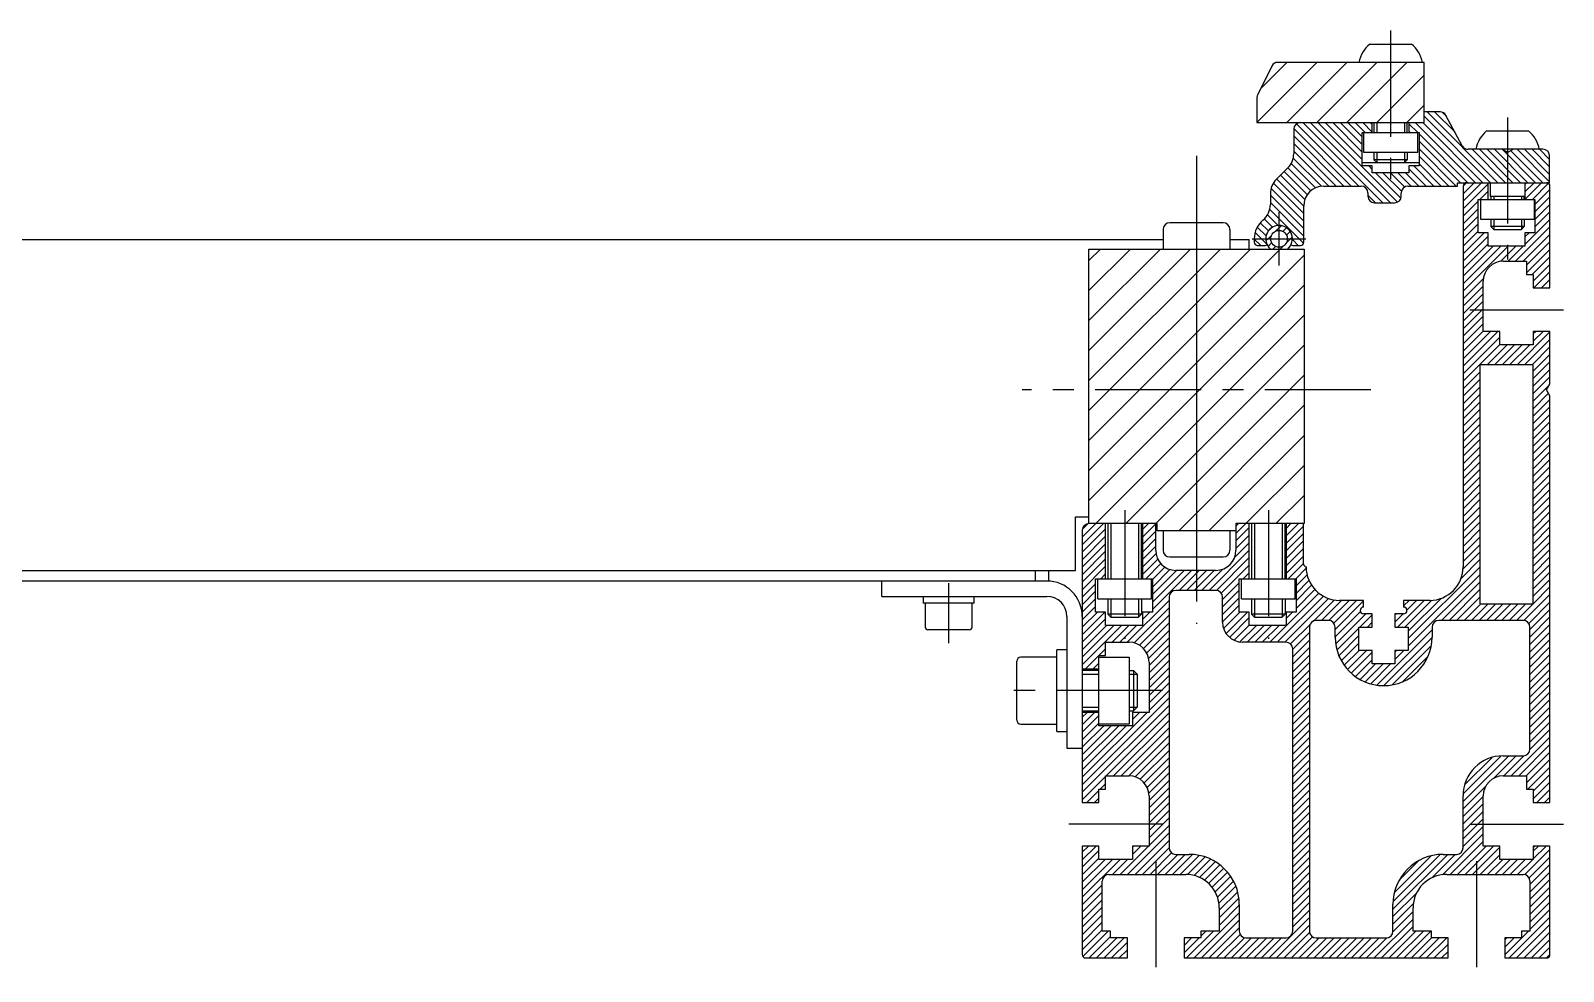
# Model space of a CAD drawing. Extents: x -10 to 4608, y -8 to 1001.
# Drawn here: x 4378.5 to 4607.8, y 66 to 206.8 of the extents above; entities that cross this region are included whole.
import ezdxf

# ---------------------------------------------------------------- set-up
doc = ezdxf.new("R2010")
doc.units = 0
doc.header["$LTSCALE"] = 0.5
doc.linetypes.add('CENTER', pattern=[50.8, 31.75, -6.35, 6.35, -6.35])
for name, color, linetype in [('MSM_CENTER', 1, 'CENTER'), ('MSM_CONTINUOUS', 7, 'CONTINUOUS'), ('MSM_NARROW', 5, 'CONTINUOUS')]:
    doc.layers.add(name, color=color, linetype=linetype)

msp = doc.modelspace()

# ---------------------------------------------------------------- linework, layer by layer
at = {"layer": 'MSM_CENTER'}
for p, q in [((4582, 206.75), (4582, 183.5)), ((4599.5, 193.75), (4599.5, 172.5)), ((4552.95, 188), (4552.95, 118)), ((4565.3, 171.6), (4565.3, 179.6)), ((4561.3, 175.6), (4569.3, 175.6)), ((4593.85, 165), (4607.85, 165)), ((4579.05, 153), (4526.85, 153)), ((4542.2, 135), (4542.2, 115.75)), ((4563.7, 135), (4563.7, 115.75)), ((4515.85, 124.1), (4515.85, 115.1)), ((4547.85, 108), (4524.05, 108)), ((4547.85, 88), (4533.85, 88)), ((4593.85, 88), (4607.85, 88)), ((4546.85, 82.5), (4546.85, 66)), ((4594.85, 82.5), (4594.85, 66))]:
    msp.add_line(p, q, dxfattribs=at)
at = {"layer": 'MSM_CONTINUOUS'}
for p, q in [((4578.87, 204.75), (4585.12, 204.75)), ((4587, 202), (4565.12, 202)), ((4587, 193), (4587, 202)), ((4564.22, 201.45), (4562.11, 197.21)), ((4562, 196.76), (4562, 193)), ((4562, 193), (4587, 193)), ((4579.25, 191.5), (4579.25, 193)), ((4579.5, 193), (4579.5, 191.5)), ((4584.5, 191.5), (4584.5, 193)), ((4584.75, 193), (4584.75, 191.5)), ((4589.4, 194.6), (4587, 194.6)), ((4592.72, 189.53), (4590.28, 194.07)), ((4567.5, 192), (4567.5, 188.34)), ((4577.75, 191.5), (4586.25, 191.5)), ((4577.75, 186.5), (4577.75, 191.5)), ((4578, 188.5), (4578, 191.5)), ((4586, 191.5), (4586, 188.5)), ((4586.25, 191.5), (4586.25, 186.5)), ((4596.37, 191.75), (4602.62, 191.75)), ((4586, 188.5), (4578, 188.5)), ((4579.5, 188.5), (4579.5, 187.43)), ((4584.5, 188.5), (4584.5, 187.43)), ((4604.8, 189), (4593.6, 189)), ((4599.5, 188.5), (4598.63, 189)), ((4600.37, 189), (4599.5, 188.5)), ((4566.62, 186.22), (4564.88, 184.48)), ((4577.75, 187), (4586.25, 187)), ((4579.25, 186.5), (4577.75, 186.5)), ((4579.25, 185.5), (4579.25, 186.5)), ((4584.5, 187.43), (4579.5, 187.43)), ((4579.5, 187.43), (4579.93, 187)), ((4584.07, 187), (4584.5, 187.43)), ((4584.75, 186.5), (4584.75, 185.5)), ((4586.25, 186.5), (4584.75, 186.5)), ((4605.8, 184), (4605.8, 188)), ((4584.75, 185.5), (4579.25, 185.5)), ((4592, 184), (4605.8, 184)), ((4592, 183.5), (4592, 184)), ((4596.6, 181.5), (4596.6, 184)), ((4596.9, 184), (4596.9, 182)), ((4602.1, 184), (4602.1, 181.5)), ((4564, 182.36), (4564, 180.74)), ((4572, 183.5), (4577.6, 183.5)), ((4578.6, 182.5), (4578.6, 182)), ((4583.6, 182), (4583.6, 182.5)), ((4584.6, 183.5), (4592, 183.5)), ((4592.85, 183.5), (4592.85, 126.51)), ((4595.1, 181.5), (4603.6, 181.5)), ((4595.1, 176.5), (4595.1, 181.5)), ((4595.5, 178.5), (4595.5, 181.5)), ((4596.9, 182), (4602.1, 182)), ((4597, 182), (4597, 181.5)), ((4602, 181.5), (4602, 182)), ((4603.5, 181.5), (4603.5, 178.5)), ((4603.6, 181.5), (4603.6, 176.5)), ((4605.85, 168.25), (4605.85, 183.5)), ((4569, 175.1), (4569, 180.5)), ((4579.6, 181), (4582.6, 181)), ((4547.95, 177), (4547.95, 174.08)), ((4556.95, 178), (4548.95, 178)), ((4557.95, 177), (4557.95, 174.08)), ((4603.5, 178.5), (4595.5, 178.5)), ((4597, 178.5), (4597, 177.43)), ((4602, 177.43), (4597, 177.43)), ((4597, 177.43), (4597.43, 177)), ((4597.43, 177), (4601.57, 177)), ((4601.57, 177), (4602, 177.43)), ((4602, 178.5), (4602, 177.43)), ((4173.75, 175.5), (4547.95, 175.5)), ((4557.95, 175.5), (4560.85, 175.5)), ((4560.85, 174.08), (4560.85, 175.5)), ((4561.6, 175.6), (4561.6, 175.1)), ((4562.1, 174.6), (4563.21, 174.6)), ((4567.39, 174.6), (4568.5, 174.6)), ((4596.6, 176.5), (4595.1, 176.5)), ((4596.6, 174.5), (4596.6, 176.5)), ((4602.1, 174.5), (4596.6, 174.5)), ((4602.1, 176.5), (4602.1, 174.5)), ((4603.6, 176.5), (4602.1, 176.5)), ((4536.85, 174.08), (4569.05, 174.08)), ((4536.85, 133), (4536.85, 174.08)), ((4552.95, 174.08), (4552.95, 131.92)), ((4569.05, 174.08), (4569.05, 133)), ((4598.85, 172.25), (4602.35, 172.25)), ((4602.35, 172.25), (4602.35, 170.25)), ((4602.35, 170.25), (4603.35, 170.25)), ((4603.35, 170.25), (4603.35, 168.25)), ((4595.85, 161.75), (4595.85, 169.25)), ((4603.35, 168.25), (4605.85, 168.25)), ((4598.35, 161.75), (4595.85, 161.75)), ((4598.35, 159.75), (4598.35, 161.75)), ((4605.85, 161.75), (4603.35, 161.75)), ((4603.35, 161.75), (4603.35, 159.75)), ((4605.85, 153.87), (4605.85, 161.75)), ((4603.35, 159.75), (4598.35, 159.75)), ((4603.35, 156.75), (4595.35, 156.75)), ((4595.35, 156.75), (4595.35, 121)), ((4603.35, 121), (4603.35, 156.75)), ((4605.35, 153), (4605.85, 153.87)), ((4605.85, 152.13), (4605.35, 153)), ((4605.85, 91.25), (4605.85, 152.13)), ((4534.85, 126), (4534.85, 134)), ((4534.85, 134), (4536.85, 134)), ((4535.85, 132), (4535.85, 91.25)), ((4547.05, 133), (4536.85, 133)), ((4539.35, 124.75), (4539.35, 133)), ((4539.7, 133), (4539.7, 124.75)), ((4544.7, 124.75), (4544.7, 133)), ((4544.85, 133), (4544.85, 124.75)), ((4546.85, 129), (4546.85, 133)), ((4547.05, 131.92), (4547.05, 133)), ((4558.85, 131.92), (4547.05, 131.92)), ((4547.95, 131.92), (4547.95, 129)), ((4557.95, 131.92), (4557.95, 129)), ((4558.85, 133), (4558.85, 129)), ((4569.05, 133), (4558.85, 133)), ((4560.85, 124.75), (4560.85, 133)), ((4561.2, 133), (4561.2, 124.75)), ((4566.2, 124.75), (4566.2, 133)), ((4566.35, 133), (4566.35, 124.75)), ((4568.95, 126.91), (4568.95, 133)), ((4548.95, 128), (4556.95, 128)), ((4186.85, 126), (4534.85, 126)), ((4530.85, 124.4), (4190.85, 124.4)), ((4505.85, 122.1), (4505.85, 124.4)), ((4528.85, 124.4), (4528.85, 126)), ((4530.85, 124.4), (4530.85, 126)), ((4537.85, 124.75), (4546.35, 124.75)), ((4537.85, 119.75), (4537.85, 124.75)), ((4538.2, 121.75), (4538.2, 124.75)), ((4546.2, 121.75), (4546.2, 124.75)), ((4546.35, 124.75), (4546.35, 119.75)), ((4555.85, 126), (4549.85, 126)), ((4559.35, 124.75), (4567.85, 124.75)), ((4559.35, 119.75), (4559.35, 124.75)), ((4559.7, 121.75), (4559.7, 124.75)), ((4567.7, 121.75), (4567.7, 124.75)), ((4567.85, 124.75), (4567.85, 119.75)), ((4505.85, 122.1), (4530.55, 122.1)), ((4512.05, 122.1), (4512.05, 121.1)), ((4519.65, 121.1), (4519.65, 122.1)), ((4538.2, 121.75), (4546.2, 121.75)), ((4539.7, 121.75), (4539.7, 119.43)), ((4544.7, 121.75), (4544.7, 119.43)), ((4548.85, 122), (4548.85, 84.5)), ((4555.85, 123), (4549.85, 123)), ((4556.85, 118.25), (4556.85, 122)), ((4559.7, 121.75), (4567.7, 121.75)), ((4561.2, 121.75), (4561.2, 119.43)), ((4566.2, 121.75), (4566.2, 119.43)), ((4519.65, 121.1), (4512.05, 121.1)), ((4512.35, 121.1), (4512.35, 117.5)), ((4519.35, 117.5), (4519.35, 121.1)), ((4539.35, 119.75), (4537.85, 119.75)), ((4539.35, 117.75), (4539.35, 119.75)), ((4544.7, 119.43), (4539.7, 119.43)), ((4539.7, 119.43), (4540.13, 119)), ((4544.27, 119), (4544.7, 119.43)), ((4544.85, 119.75), (4544.85, 117.75)), ((4546.35, 119.75), (4544.85, 119.75)), ((4560.85, 119.75), (4559.35, 119.75)), ((4560.85, 117.75), (4560.85, 119.75)), ((4566.2, 119.43), (4561.2, 119.43)), ((4561.2, 119.43), (4561.63, 119)), ((4565.77, 119), (4566.2, 119.43)), ((4566.35, 119.75), (4566.35, 117.75)), ((4567.85, 119.75), (4566.35, 119.75)), ((4577.95, 121.51), (4574.35, 121.51)), ((4577.95, 120.51), (4577.95, 121.51)), ((4579.25, 119.51), (4577.95, 119.51)), ((4579.25, 117.51), (4579.25, 119.51)), ((4582.65, 119.51), (4582.65, 117.51)), ((4583.95, 119.51), (4582.65, 119.51)), ((4583.95, 121.51), (4583.95, 120.51)), ((4587.85, 121.51), (4583.95, 121.51)), ((4595.35, 121), (4603.35, 121)), ((4518.95, 117.1), (4512.75, 117.1)), ((4533.55, 119.1), (4533.55, 99.4)), ((4544.85, 117.75), (4539.35, 117.75)), ((4540.13, 119), (4544.27, 119)), ((4566.35, 117.75), (4560.85, 117.75)), ((4561.63, 119), (4565.77, 119)), ((4569.85, 117.5), (4569.85, 72)), ((4572.7, 118.5), (4570.85, 118.5)), ((4573.7, 116), (4573.7, 117.5)), ((4577.25, 117.51), (4579.25, 117.51)), ((4577.25, 114.01), (4577.25, 117.51)), ((4582.65, 117.51), (4584.65, 117.51)), ((4584.65, 117.51), (4584.65, 114.01)), ((4588.2, 117.5), (4588.2, 116)), ((4601.85, 118.5), (4589.2, 118.5)), ((4602.85, 99.25), (4602.85, 117.5)), ((4539.35, 115.25), (4542.85, 115.25)), ((4539.35, 113.25), (4539.35, 115.25)), ((4566.35, 115.25), (4559.85, 115.25)), ((4526.05, 103.6), (4526.05, 112.4)), ((4532.05, 113), (4526.65, 113)), ((4532.05, 101.9), (4532.05, 114.1)), ((4533.55, 114.1), (4532.05, 114.1)), ((4538.35, 102.75), (4538.35, 113.25)), ((4538.35, 113.25), (4539.35, 113.25)), ((4538.35, 113), (4542.85, 113)), ((4542.85, 113), (4542.85, 103)), ((4567.35, 72), (4567.35, 114.25)), ((4579.25, 114.01), (4577.25, 114.01)), ((4579.25, 112.01), (4579.25, 114.01)), ((4582.65, 114.01), (4582.65, 112.01)), ((4584.65, 114.01), (4582.65, 114.01)), ((4535.85, 111.25), (4538.35, 111.25)), ((4538.35, 111), (4535.85, 111)), ((4542.85, 111), (4543.51, 111)), ((4544.05, 110.46), (4543.51, 111)), ((4543.51, 111), (4543.51, 105)), ((4544.05, 110.46), (4544.05, 105.54)), ((4545.85, 112.25), (4545.85, 104.75)), ((4582.65, 112.01), (4579.25, 112.01)), ((4543.51, 105), (4544.05, 105.54)), ((4535.85, 105), (4538.35, 105)), ((4538.35, 104.75), (4535.85, 104.75)), ((4542.85, 105), (4543.51, 105)), ((4543.35, 104.75), (4543.35, 102.75)), ((4545.85, 104.75), (4543.35, 104.75)), ((4526.65, 103), (4532.05, 103)), ((4532.05, 101.9), (4533.55, 101.9)), ((4542.85, 103), (4538.35, 103)), ((4543.35, 102.75), (4538.35, 102.75)), ((4533.55, 99.4), (4535.85, 99.4)), ((4598.85, 98.25), (4601.85, 98.25)), ((4539.35, 95.25), (4542.85, 95.25)), ((4539.35, 93.25), (4539.35, 95.25)), ((4598.85, 95.25), (4602.35, 95.25)), ((4602.35, 95.25), (4602.35, 93.25)), ((4538.35, 91.25), (4538.35, 93.25)), ((4538.35, 93.25), (4539.35, 93.25)), ((4545.85, 92.25), (4545.85, 84.75)), ((4592.85, 84.5), (4592.85, 92.25)), ((4595.85, 84.75), (4595.85, 92.25)), ((4602.35, 93.25), (4603.35, 93.25)), ((4603.35, 93.25), (4603.35, 91.25)), ((4535.85, 91.25), (4538.35, 91.25)), ((4603.35, 91.25), (4605.85, 91.25)), ((4535.85, 84.75), (4535.85, 68.5)), ((4538.35, 84.75), (4535.85, 84.75)), ((4538.35, 82.75), (4538.35, 84.75)), ((4543.35, 82.75), (4538.35, 82.75)), ((4543.35, 84.75), (4543.35, 82.75)), ((4545.85, 84.75), (4543.35, 84.75)), ((4549.85, 83.5), (4551.85, 83.5)), ((4589.85, 83.5), (4591.85, 83.5)), ((4598.35, 84.75), (4595.85, 84.75)), ((4598.35, 82.75), (4598.35, 84.75)), ((4603.35, 82.75), (4598.35, 82.75)), ((4603.35, 84.75), (4603.35, 82.75)), ((4605.85, 84.75), (4603.35, 84.75)), ((4605.85, 68.5), (4605.85, 84.75)), ((4539.85, 80.5), (4551.35, 80.5)), ((4590.35, 80.5), (4601.85, 80.5)), ((4538.85, 72), (4538.85, 79.5)), ((4602.85, 79.5), (4602.85, 72)), ((4559.35, 76), (4559.35, 72)), ((4582.35, 72), (4582.35, 76)), ((4556.35, 75.5), (4556.35, 72)), ((4585.35, 72), (4585.35, 75.5)), ((4540.1, 72), (4538.85, 72)), ((4540.1, 71), (4540.1, 72)), ((4553.6, 72), (4553.6, 71)), ((4556.35, 72), (4553.6, 72)), ((4588.1, 72), (4585.35, 72)), ((4588.1, 71), (4588.1, 72)), ((4601.6, 72), (4601.6, 71)), ((4602.85, 72), (4601.6, 72)), ((4542.6, 71), (4540.1, 71)), ((4542.6, 68), (4542.6, 71)), ((4551.1, 71), (4551.1, 68)), ((4553.6, 71), (4551.1, 71)), ((4560.35, 71), (4566.35, 71)), ((4570.85, 71), (4581.35, 71)), ((4590.6, 71), (4588.1, 71)), ((4590.6, 68), (4590.6, 71)), ((4599.1, 71), (4599.1, 68)), ((4601.6, 71), (4599.1, 71)), ((4536.35, 68), (4542.6, 68)), ((4551.1, 68), (4590.6, 68)), ((4599.1, 68), (4605.35, 68))]:
    msp.add_line(p, q, dxfattribs=at)
msp.add_circle((4565.3, 175.6), 1.25, dxfattribs=at)
for centre, radius, start, end in [((4581.91, 201.1), 4.75, 129.7731, 169.0684), ((4582.09, 201.1), 4.75, 10.9316, 50.2269), ((4565.12, 201), 1, 90, 153.4349), ((4563, 196.76), 1, 153.4349, 180), ((4568.5, 192), 1, 90, 180), ((4589.4, 193.6), 1, 28.1786, 90), ((4599.41, 188.1), 4.75, 129.7731, 169.0684), ((4599.59, 188.1), 4.75, 10.9316, 50.2269), ((4564.5, 188.34), 3, 315, 0), ((4593.6, 190), 1, 208.1786, 270), ((4604.8, 188), 1, 360, 90), ((4567, 182.36), 3, 135, 180), ((4593.35, 183.5), 0.5, 90, 180), ((4605.35, 183.5), 0.5, 360, 90), ((4572, 180.5), 3, 90, 180), ((4577.6, 182.5), 1, 360, 90), ((4579.6, 182), 1, 180, 270), ((4582.6, 182), 1, 270, 0), ((4584.6, 182.5), 1, 90, 180), ((4561, 180.74), 3, 309.9255, 360), ((4548.95, 177), 1, 90, 180), ((4556.95, 177), 1, 0, 90), ((4565.3, 175.6), 3.7, 129.9255, 180), ((4565.3, 175.6), 2, 310.5358, 229.4642), ((4562.1, 175.1), 0.5, 180, 270), ((4563.21, 174.9), 0.3, 270, 333.3458), ((4567.39, 174.9), 0.3, 206.6542, 270), ((4568.5, 175.1), 0.5, 270, 360), ((4598.85, 169.25), 3, 90, 180), ((4536.85, 132), 1, 90, 180), ((4549.85, 129), 3, 180, 270), ((4548.95, 129), 1, 180, 270), ((4555.85, 129), 3, 270, 0), ((4556.95, 129), 1, 270, 360), ((4569.83, 127.38), 1, 208.5701, 241.4299), ((4574.35, 126.51), 5, 180, 270), ((4587.85, 126.51), 5, 270, 360), ((4530.55, 119.1), 5.3, 0, 90), ((4530.55, 119.1), 3, 360, 90), ((4549.85, 122), 1, 90, 180), ((4555.85, 122), 1, 360, 90), ((4577.95, 120.01), 0.5, 90, 270), ((4583.95, 120.01), 0.5, 270, 90), ((4512.75, 117.5), 0.4, 180, 270), ((4518.95, 117.5), 0.4, 270, 0), ((4559.85, 118.25), 3, 180, 270), ((4570.85, 117.5), 1, 90, 180), ((4572.7, 117.5), 1, 360, 90), ((4589.2, 117.5), 1, 90, 180), ((4601.85, 117.5), 1, 360, 90), ((4542.85, 112.25), 3, 360, 90), ((4566.35, 114.25), 1, 360, 90), ((4580.95, 116), 7.25, 180, 0), ((4526.65, 112.4), 0.6, 90, 180), ((4526.65, 103.6), 0.6, 180, 270), ((4601.85, 99.25), 1, 270, 0), ((4598.85, 92.25), 6, 90, 180), ((4542.85, 92.25), 3, 360, 90), ((4598.85, 92.25), 3, 90, 180), ((4549.85, 84.5), 1, 180, 270), ((4551.85, 76), 7.5, 0, 90), ((4589.85, 76), 7.5, 90, 180), ((4591.85, 84.5), 1, 270, 0), ((4539.85, 79.5), 1, 90, 180), ((4551.35, 75.5), 5, 0, 90), ((4590.35, 75.5), 5, 90, 180), ((4601.85, 79.5), 1, 360, 90), ((4560.35, 72), 1, 180, 270), ((4566.35, 72), 1, 270, 0), ((4570.85, 72), 1, 180, 270), ((4581.35, 72), 1, 270, 0), ((4536.35, 68.5), 0.5, 180, 270), ((4605.35, 68.5), 0.5, 270, 0)]:
    msp.add_arc(centre, radius, start, end, dxfattribs=at)
at = {"layer": 'MSM_NARROW'}
for p, q in [((4562, 193.03), (4570.97, 202)), ((4562.52, 198.04), (4566.48, 202)), ((4566.46, 193), (4575.46, 202)), ((4570.95, 193), (4579.95, 202)), ((4575.44, 193), (4584.44, 202)), ((4579.93, 193), (4587, 200.07)), ((4584.42, 193), (4587, 195.58)), ((4577.23, 183.5), (4567.92, 192.81)), ((4580.85, 181), (4568.85, 193)), ((4581.98, 181), (4569.98, 193)), ((4583.01, 181.09), (4571.1, 193)), ((4577.75, 187.47), (4572.22, 193)), ((4577.75, 188.59), (4573.34, 193)), ((4577.75, 189.72), (4574.47, 193)), ((4577.75, 190.84), (4575.59, 193)), ((4578.21, 191.5), (4576.71, 193)), ((4579.25, 191.58), (4577.83, 193)), ((4579.25, 192.71), (4578.96, 193)), ((4579.93, 193), (4579.93, 191.5)), ((4584.07, 193), (4584.07, 191.5)), ((4586.07, 191.5), (4584.75, 192.82)), ((4594.69, 184), (4585.69, 193)), ((4595.81, 184), (4586.81, 193)), ((4596.94, 184), (4587, 193.94)), ((4598.06, 184), (4587.46, 194.6)), ((4591.64, 191.55), (4588.58, 194.6)), ((4590.34, 193.96), (4589.78, 194.52)), ((4574.99, 183.5), (4567.5, 190.99)), ((4576.11, 183.5), (4567.51, 192.1)), ((4584.95, 191.5), (4584.75, 191.7)), ((4593.57, 184), (4586.25, 191.32)), ((4573.86, 183.5), (4567.5, 189.86)), ((4572.74, 183.5), (4567.5, 188.74)), ((4579.93, 188.5), (4579.93, 187)), ((4584.07, 188.5), (4584.07, 187)), ((4592.45, 184), (4586.25, 190.2)), ((4591.82, 183.5), (4586.25, 189.07)), ((4599.18, 184), (4594.18, 189)), ((4600.3, 184), (4595.3, 189)), ((4601.43, 184), (4596.43, 189)), ((4602.55, 184), (4597.55, 189)), ((4603.67, 184), (4598.72, 188.95)), ((4604.79, 184), (4600, 188.79)), ((4605.8, 184.12), (4600.92, 189)), ((4605.8, 185.24), (4602.04, 189)), ((4605.8, 186.36), (4603.16, 189)), ((4605.8, 187.49), (4604.29, 189)), ((4570.07, 182.8), (4566.64, 186.24)), ((4570.76, 183.23), (4567.12, 186.88)), ((4571.64, 183.48), (4567.43, 187.69)), ((4579.25, 185.97), (4578.72, 186.5)), ((4587.33, 183.5), (4584.75, 186.08)), ((4588.46, 183.5), (4585.46, 186.5)), ((4590.7, 183.5), (4586.25, 187.95)), ((4589.58, 183.5), (4586.25, 186.83)), ((4569, 179.38), (4564.45, 183.93)), ((4569, 180.51), (4564.95, 184.55)), ((4569.16, 181.47), (4565.51, 185.11)), ((4569.54, 182.21), (4566.08, 185.68)), ((4583.54, 181.68), (4579.72, 185.5)), ((4583.63, 182.72), (4580.84, 185.5)), ((4584.1, 183.37), (4581.97, 185.5)), ((4585.09, 183.5), (4583.09, 185.5)), ((4586.21, 183.5), (4584.21, 185.5)), ((4591.95, 183.5), (4592, 183.55)), ((4592.85, 183.47), (4593.38, 184)), ((4592.85, 182.35), (4594.5, 184)), ((4592.85, 181.23), (4595.62, 184)), ((4592.85, 180.1), (4596.6, 183.85)), ((4602.1, 181.5), (4604.6, 184)), ((4602.1, 182.62), (4603.48, 184)), ((4602.1, 183.74), (4602.36, 184)), ((4603.23, 181.5), (4605.64, 183.91)), ((4569, 177.14), (4564, 182.14)), ((4569, 178.26), (4564.11, 183.15)), ((4579.73, 181), (4578.6, 182.13)), ((4592.85, 178.98), (4595.1, 181.23)), ((4595.37, 181.5), (4596.6, 182.73)), ((4596.49, 181.5), (4596.6, 181.61)), ((4597.43, 182), (4597.43, 181.5)), ((4601.57, 182), (4601.57, 181.5)), ((4603.6, 180.75), (4605.85, 183)), ((4603.6, 179.63), (4605.85, 181.88)), ((4565.18, 177.59), (4563.57, 179.2)), ((4568.97, 174.93), (4563.9, 179.99)), ((4569, 176.02), (4564, 181.02)), ((4592.85, 177.86), (4595.1, 180.11)), ((4592.85, 176.74), (4595.1, 178.99)), ((4603.6, 178.51), (4605.85, 180.76)), ((4603.6, 177.38), (4605.85, 179.63)), ((4563.35, 176.05), (4562.05, 177.36)), ((4563.71, 176.81), (4562.5, 178.02)), ((4564.31, 177.34), (4563.08, 178.57)), ((4563.63, 176.7), (4564.19, 177.27)), ((4564.79, 176.74), (4565.62, 177.57)), ((4565.88, 176.71), (4566.43, 177.25)), ((4566.43, 176.13), (4566.98, 176.68)), ((4592.85, 175.61), (4595.1, 177.86)), ((4592.85, 174.49), (4595.1, 176.74)), ((4597.43, 178.5), (4597.43, 177)), ((4600.71, 172.25), (4605.85, 177.39)), ((4601.57, 178.5), (4601.57, 177)), ((4602.1, 174.76), (4605.85, 178.51)), ((4536.85, 145.43), (4565.95, 174.54)), ((4562.56, 174.6), (4561.6, 175.56)), ((4563.46, 174.82), (4561.73, 176.55)), ((4563.33, 175.28), (4564.16, 176.11)), ((4563.65, 174.47), (4564.19, 175.02)), ((4564.38, 174.08), (4564.77, 174.47)), ((4566.36, 174.95), (4567.28, 175.86)), ((4568.17, 174.6), (4567.3, 175.48)), ((4592.85, 173.37), (4595.98, 176.5)), ((4592.85, 172.25), (4596.6, 176)), ((4592.85, 171.12), (4596.6, 174.87)), ((4592.85, 170), (4597.35, 174.5)), ((4592.85, 168.88), (4598.47, 174.5)), ((4592.85, 167.76), (4599.59, 174.5)), ((4598.44, 172.22), (4600.72, 174.5)), ((4599.59, 172.25), (4601.84, 174.5)), ((4601.83, 172.25), (4605.85, 176.27)), ((4602.1, 175.88), (4602.72, 176.5)), ((4602.35, 171.64), (4605.85, 175.14)), ((4536.85, 172.37), (4538.56, 174.08)), ((4536.85, 167.88), (4543.05, 174.08)), ((4536.85, 163.39), (4547.54, 174.08)), ((4536.85, 158.9), (4552.03, 174.08)), ((4536.85, 154.41), (4556.52, 174.08)), ((4536.85, 149.92), (4561.01, 174.08)), ((4536.85, 140.94), (4569.05, 173.14)), ((4602.35, 170.52), (4605.85, 174.02)), ((4603.2, 170.25), (4605.85, 172.9)), ((4603.35, 169.28), (4605.85, 171.78)), ((4603.45, 168.25), (4605.85, 170.65)), ((4536.85, 136.45), (4569.05, 168.65)), ((4592.85, 166.63), (4595.88, 169.66)), ((4592.85, 165.51), (4595.85, 168.51)), ((4604.57, 168.25), (4605.85, 169.53)), ((4605.69, 168.25), (4605.85, 168.41)), ((4592.85, 164.39), (4595.85, 167.39)), ((4592.85, 163.27), (4595.85, 166.27)), ((4537.89, 133), (4569.05, 164.16)), ((4592.85, 162.14), (4595.85, 165.14)), ((4592.85, 161.02), (4595.85, 164.02)), ((4592.85, 159.9), (4595.85, 162.9)), ((4592.85, 158.78), (4595.85, 161.78)), ((4592.85, 157.65), (4596.95, 161.75)), ((4592.85, 156.53), (4598.07, 161.75)), ((4592.85, 155.41), (4598.35, 160.91)), ((4600.93, 156.75), (4605.85, 161.67)), ((4603.35, 161.42), (4603.68, 161.75)), ((4603.35, 160.29), (4604.81, 161.75)), ((4542.38, 133), (4569.05, 159.67)), ((4592.85, 154.29), (4598.35, 159.79)), ((4596.44, 156.75), (4599.44, 159.75)), ((4597.56, 156.75), (4600.56, 159.75)), ((4598.68, 156.75), (4601.68, 159.75)), ((4599.81, 156.75), (4602.81, 159.75)), ((4602.05, 156.75), (4605.85, 160.55)), ((4603.17, 156.75), (4605.85, 159.43)), ((4603.35, 155.8), (4605.85, 158.3)), ((4603.35, 154.68), (4605.85, 157.18)), ((4603.35, 153.56), (4605.85, 156.06)), ((4546.87, 133), (4569.05, 155.18)), ((4592.85, 153.16), (4595.35, 155.66)), ((4592.85, 152.04), (4595.35, 154.54)), ((4603.35, 152.44), (4605.85, 154.94)), ((4603.35, 151.31), (4605.78, 153.74)), ((4592.85, 150.92), (4595.35, 153.42)), ((4592.85, 149.79), (4595.35, 152.29)), ((4603.35, 150.19), (4605.65, 152.49)), ((4603.35, 149.07), (4605.85, 151.57)), ((4550.28, 131.92), (4569.05, 150.69)), ((4592.85, 148.67), (4595.35, 151.17)), ((4592.85, 147.55), (4595.35, 150.05)), ((4603.35, 147.95), (4605.85, 150.45)), ((4603.35, 146.82), (4605.85, 149.32)), ((4592.85, 146.43), (4595.35, 148.93)), ((4592.85, 145.3), (4595.35, 147.8)), ((4603.35, 145.7), (4605.85, 148.2)), ((4603.35, 144.58), (4605.85, 147.08)), ((4554.77, 131.92), (4569.05, 146.2)), ((4592.85, 144.18), (4595.35, 146.68)), ((4592.85, 143.06), (4595.35, 145.56)), ((4603.35, 143.46), (4605.85, 145.96)), ((4603.35, 142.33), (4605.85, 144.83)), ((4592.85, 141.94), (4595.35, 144.44)), ((4592.85, 140.81), (4595.35, 143.31)), ((4603.35, 141.21), (4605.85, 143.71)), ((4603.35, 140.09), (4605.85, 142.59)), ((4560.34, 133), (4569.05, 141.71)), ((4592.85, 139.69), (4595.35, 142.19)), ((4592.85, 138.57), (4595.35, 141.07)), ((4592.85, 137.45), (4595.35, 139.95)), ((4603.35, 138.97), (4605.85, 141.47)), ((4603.35, 137.84), (4605.85, 140.34)), ((4592.85, 136.32), (4595.35, 138.82)), ((4592.85, 135.2), (4595.35, 137.7)), ((4603.35, 136.72), (4605.85, 139.22)), ((4603.35, 135.6), (4605.85, 138.1)), ((4564.83, 133), (4569.05, 137.22)), ((4592.85, 134.08), (4595.35, 136.58)), ((4592.85, 132.96), (4595.35, 135.46)), ((4603.35, 134.48), (4605.85, 136.98)), ((4603.35, 133.35), (4605.85, 135.85)), ((4592.85, 131.83), (4595.35, 134.33)), ((4592.85, 130.71), (4595.35, 133.21)), ((4603.35, 132.23), (4605.85, 134.73)), ((4603.35, 131.11), (4605.85, 133.61)), ((4535.85, 130.96), (4537.89, 133)), ((4535.85, 129.84), (4539.01, 133)), ((4535.85, 128.72), (4539.35, 132.22)), ((4535.85, 127.59), (4539.35, 131.09)), ((4535.86, 132.1), (4536.75, 132.99)), ((4540.13, 133), (4540.13, 124.75)), ((4544.27, 133), (4544.27, 124.75)), ((4544.85, 132.1), (4545.75, 133)), ((4544.85, 130.98), (4546.85, 132.98)), ((4544.85, 129.86), (4546.85, 131.86)), ((4558.85, 132.63), (4559.22, 133)), ((4558.85, 131.51), (4560.34, 133)), ((4558.85, 130.39), (4560.85, 132.39)), ((4558.85, 129.27), (4560.85, 131.27)), ((4561.63, 133), (4561.63, 124.75)), ((4565.77, 133), (4565.77, 124.75)), ((4566.35, 131.15), (4568.2, 133)), ((4566.35, 132.28), (4567.07, 133)), ((4566.35, 130.03), (4568.95, 132.63)), ((4566.35, 128.91), (4568.95, 131.51)), ((4592.85, 129.59), (4595.35, 132.09)), ((4592.85, 128.47), (4595.35, 130.97)), ((4603.35, 129.99), (4605.85, 132.49)), ((4603.35, 128.86), (4605.85, 131.36)), ((4535.85, 126.47), (4539.35, 129.97)), ((4535.85, 125.35), (4539.35, 128.85)), ((4544.85, 128.74), (4546.85, 130.74)), ((4544.85, 127.61), (4546.85, 129.61)), ((4544.85, 126.49), (4546.89, 128.53)), ((4554.83, 123), (4560.85, 129.02)), ((4558.65, 127.94), (4560.85, 130.14)), ((4566.35, 127.79), (4568.95, 130.39)), ((4566.35, 126.66), (4568.95, 129.26)), ((4592.83, 126.2), (4595.35, 128.72)), ((4592.85, 127.34), (4595.35, 129.84)), ((4603.35, 127.74), (4605.85, 130.24)), ((4603.35, 126.62), (4605.85, 129.12)), ((4535.85, 124.23), (4539.35, 127.73)), ((4535.85, 123.1), (4539.35, 126.6)), ((4544.85, 125.37), (4547.16, 127.68)), ((4545.35, 124.75), (4547.61, 127.01)), ((4546.35, 124.62), (4548.21, 126.49)), ((4553.71, 123), (4556.91, 126.2)), ((4555.95, 123), (4560.85, 127.9)), ((4556.66, 122.59), (4560.85, 126.78)), ((4566.35, 125.54), (4568.95, 128.14)), ((4566.68, 124.75), (4568.95, 127.02)), ((4567.81, 124.75), (4569.36, 126.31)), ((4584.65, 115.78), (4595.35, 126.48)), ((4592.54, 124.79), (4595.35, 127.6)), ((4603.35, 125.5), (4605.85, 128)), ((4603.35, 124.37), (4605.85, 126.87)), ((4535.85, 121.98), (4537.85, 123.98)), ((4538.62, 124.75), (4539.35, 125.48)), ((4546.35, 123.5), (4548.98, 126.13)), ((4546.35, 121.26), (4551.09, 126)), ((4546.35, 122.38), (4549.97, 126)), ((4546.35, 120.13), (4552.22, 126)), ((4550.34, 123), (4553.34, 126)), ((4551.46, 123), (4554.46, 126)), ((4552.58, 123), (4555.58, 126)), ((4556.85, 121.65), (4559.35, 124.15)), ((4559.95, 124.75), (4560.85, 125.65)), ((4567.85, 123.67), (4569.5, 125.32)), ((4567.85, 122.55), (4569.78, 124.48)), ((4584.65, 114.65), (4595.35, 125.35)), ((4589.62, 118.5), (4595.35, 124.23)), ((4603.35, 123.25), (4605.85, 125.75)), ((4603.35, 122.13), (4605.85, 124.63)), ((4535.85, 120.86), (4537.85, 122.86)), ((4535.85, 119.74), (4537.85, 121.74)), ((4540.13, 121.75), (4540.13, 119)), ((4544.27, 121.75), (4544.27, 119)), ((4556.85, 120.53), (4559.35, 123.03)), ((4556.85, 119.41), (4559.35, 121.91)), ((4561.63, 121.75), (4561.63, 119)), ((4563.92, 115.25), (4571.25, 122.58)), ((4565.04, 115.25), (4571.93, 122.14)), ((4565.77, 121.75), (4565.77, 119)), ((4566.16, 115.25), (4572.7, 121.79)), ((4567.85, 121.43), (4570.18, 123.76)), ((4567.85, 120.3), (4570.67, 123.13)), ((4584.65, 116.9), (4589.56, 121.81)), ((4590.74, 118.5), (4595.35, 123.11)), ((4591.86, 118.5), (4595.35, 121.99)), ((4601.95, 118.49), (4605.85, 122.38)), ((4603.35, 121.01), (4605.85, 123.51)), ((4535.85, 118.61), (4537.85, 120.61)), ((4535.85, 117.49), (4538.11, 119.75)), ((4535.85, 116.37), (4539.23, 119.75)), ((4542.59, 115.25), (4548.85, 121.51)), ((4543.61, 115.15), (4548.85, 120.39)), ((4544.85, 118.63), (4545.97, 119.75)), ((4556.85, 118.29), (4559.35, 120.79)), ((4557, 117.31), (4559.44, 119.75)), ((4557.37, 116.56), (4560.56, 119.75)), ((4566.35, 119.72), (4566.38, 119.75)), ((4566.35, 118.8), (4567.3, 119.75)), ((4570.44, 118.4), (4573.6, 121.57)), ((4571.66, 118.5), (4574.66, 121.51)), ((4572.77, 118.49), (4575.79, 121.51)), ((4573.5, 118.09), (4576.91, 121.51)), ((4573.7, 117.17), (4577.95, 121.42)), ((4573.7, 116.05), (4577.49, 119.84)), ((4573.78, 115.01), (4578.28, 119.51)), ((4577.4, 117.51), (4579.25, 119.36)), ((4582.65, 119.39), (4582.77, 119.51)), ((4582.65, 118.27), (4583.89, 119.51)), ((4583.01, 117.51), (4587.01, 121.51)), ((4583.95, 120.69), (4584.77, 121.51)), ((4584.13, 117.51), (4588.15, 121.52)), ((4584.44, 120.06), (4585.89, 121.51)), ((4592.99, 118.5), (4595.49, 121)), ((4594.11, 118.5), (4596.61, 121)), ((4595.23, 118.5), (4597.73, 121)), ((4596.35, 118.5), (4598.85, 121)), ((4597.48, 118.5), (4599.98, 121)), ((4598.6, 118.5), (4601.1, 121)), ((4599.72, 118.5), (4602.22, 121)), ((4600.84, 118.5), (4603.34, 121)), ((4602.66, 118.07), (4605.85, 121.26)), ((4602.85, 117.14), (4605.85, 120.14)), ((4535.85, 115.25), (4539.35, 118.75)), ((4535.85, 114.12), (4539.48, 117.75)), ((4535.85, 113), (4540.6, 117.75)), ((4535.85, 111.88), (4541.72, 117.75)), ((4540.34, 115.25), (4542.84, 117.75)), ((4541.47, 115.25), (4543.97, 117.75)), ((4544.4, 114.82), (4548.85, 119.27)), ((4545.02, 114.32), (4548.85, 118.14)), ((4545.5, 113.67), (4548.85, 117.02)), ((4557.9, 115.97), (4560.85, 118.92)), ((4558.58, 115.53), (4560.85, 117.79)), ((4559.45, 115.28), (4561.93, 117.75)), ((4560.55, 115.25), (4563.05, 117.75)), ((4561.67, 115.25), (4564.17, 117.75)), ((4562.8, 115.25), (4565.3, 117.75)), ((4567.02, 114.99), (4569.95, 117.91)), ((4573.97, 114.07), (4577.25, 117.36)), ((4578.52, 117.51), (4579.25, 118.23)), ((4579.95, 108.83), (4588.2, 117.08)), ((4602.85, 116.02), (4605.85, 119.02)), ((4602.85, 114.89), (4605.85, 117.89)), ((4545.79, 112.84), (4548.85, 115.9)), ((4545.85, 111.78), (4548.85, 114.78)), ((4567.35, 114.19), (4569.85, 116.69)), ((4567.35, 113.07), (4569.85, 115.57)), ((4574.25, 113.23), (4577.25, 116.23)), ((4574.62, 112.48), (4577.25, 115.11)), ((4580.99, 108.75), (4588.2, 115.96)), ((4582.23, 108.87), (4588.08, 114.72)), ((4602.85, 113.77), (4605.85, 116.77)), ((4602.85, 112.65), (4605.85, 115.65)), ((4536.34, 111.25), (4539.35, 114.26)), ((4545.85, 110.65), (4548.85, 113.65)), ((4545.85, 109.53), (4548.85, 112.53)), ((4567.35, 111.95), (4569.85, 114.45)), ((4567.35, 110.82), (4569.85, 113.32)), ((4575.05, 111.79), (4577.27, 114.01)), ((4575.55, 111.17), (4578.39, 114.01)), ((4576.11, 110.61), (4579.25, 113.74)), ((4576.74, 110.11), (4579.25, 112.62)), ((4582.65, 113.78), (4582.88, 114.01)), ((4582.65, 112.65), (4584, 114.01)), ((4583.84, 109.36), (4587.59, 113.11)), ((4602.85, 111.53), (4605.85, 114.53)), ((4602.85, 110.4), (4605.85, 113.4)), ((4535.85, 110.46), (4538.35, 110.46)), ((4537.47, 111.25), (4538.35, 112.13)), ((4542.85, 110.46), (4544.05, 110.46)), ((4545.85, 108.41), (4548.85, 111.41)), ((4545.85, 107.29), (4548.85, 110.29)), ((4567.35, 109.7), (4569.85, 112.2)), ((4567.35, 108.58), (4569.85, 111.08)), ((4577.42, 109.67), (4579.76, 112.01)), ((4578.18, 109.3), (4580.88, 112.01)), ((4579.02, 109.02), (4582, 112.01)), ((4602.85, 109.28), (4605.85, 112.28)), ((4602.85, 108.16), (4605.85, 111.16)), ((4545.85, 106.16), (4548.85, 109.16)), ((4545.85, 105.04), (4548.85, 108.04)), ((4567.35, 107.46), (4569.85, 109.96)), ((4567.35, 106.33), (4569.85, 108.83)), ((4602.85, 107.04), (4605.85, 110.04)), ((4602.85, 105.91), (4605.85, 108.91)), ((4535.85, 93.92), (4548.85, 106.92)), ((4535.85, 92.79), (4548.85, 105.79)), ((4535.85, 105.54), (4538.35, 105.54)), ((4542.85, 105.54), (4544.05, 105.54)), ((4567.35, 105.21), (4569.85, 107.71)), ((4567.35, 104.09), (4569.85, 106.59)), ((4602.85, 104.79), (4605.85, 107.79)), ((4602.85, 103.67), (4605.85, 106.67)), ((4602.85, 102.55), (4605.85, 105.55)), ((4535.85, 104.02), (4536.58, 104.75)), ((4535.85, 102.9), (4537.7, 104.75)), ((4535.85, 95.04), (4545.56, 104.75)), ((4535.85, 101.78), (4538.35, 104.28)), ((4539.43, 95.25), (4548.85, 104.67)), ((4540.55, 95.25), (4548.85, 103.55)), ((4543.35, 103.66), (4544.44, 104.75)), ((4567.35, 102.97), (4569.85, 105.47)), ((4567.35, 101.84), (4569.85, 104.34)), ((4602.85, 101.42), (4605.85, 104.42)), ((4602.85, 100.3), (4605.85, 103.3)), ((4535.85, 100.65), (4538.35, 103.15)), ((4535.85, 99.53), (4539.07, 102.75)), ((4535.85, 98.41), (4540.19, 102.75)), ((4535.85, 97.29), (4541.31, 102.75)), ((4535.85, 96.16), (4542.44, 102.75)), ((4541.67, 95.25), (4548.85, 102.43)), ((4542.8, 95.25), (4548.85, 101.3)), ((4567.35, 100.72), (4569.85, 103.22)), ((4567.35, 99.6), (4569.85, 102.1)), ((4567.35, 98.48), (4569.85, 100.98)), ((4600.04, 95.25), (4605.85, 101.06)), ((4602.84, 99.17), (4605.85, 102.18)), ((4543.77, 95.1), (4548.85, 100.18)), ((4544.52, 94.73), (4548.85, 99.06)), ((4567.35, 97.35), (4569.85, 99.85)), ((4567.35, 96.23), (4569.85, 98.73)), ((4601.17, 95.25), (4605.85, 99.93)), ((4602.29, 95.25), (4605.85, 98.81)), ((4545.12, 94.21), (4548.85, 97.94)), ((4545.56, 93.53), (4548.85, 96.81)), ((4567.35, 95.11), (4569.85, 97.61)), ((4567.35, 93.99), (4569.85, 96.49)), ((4592.85, 91.42), (4599.68, 98.25)), ((4592.87, 92.56), (4598.54, 98.23)), ((4593.08, 93.9), (4597.2, 98.02)), ((4597.44, 94.89), (4600.8, 98.25)), ((4598.92, 95.25), (4601.93, 98.26)), ((4602.35, 94.19), (4605.85, 97.69)), ((4602.53, 93.25), (4605.85, 96.57)), ((4535.85, 91.67), (4539.35, 95.17)), ((4538.55, 93.25), (4539.35, 94.05)), ((4545.82, 92.66), (4548.85, 95.69)), ((4545.85, 91.57), (4548.85, 94.57)), ((4567.35, 92.86), (4569.85, 95.36)), ((4567.35, 91.74), (4569.85, 94.24)), ((4603.35, 92.94), (4605.85, 95.44)), ((4603.35, 91.82), (4605.85, 94.32)), ((4536.55, 91.25), (4538.35, 93.05)), ((4537.67, 91.25), (4538.35, 91.93)), ((4545.85, 90.45), (4548.85, 93.45)), ((4545.85, 89.32), (4548.85, 92.32)), ((4567.35, 90.62), (4569.85, 93.12)), ((4567.35, 89.5), (4569.85, 92)), ((4592.85, 90.3), (4596.21, 93.66)), ((4592.85, 89.18), (4595.85, 92.18)), ((4603.9, 91.25), (4605.85, 93.2)), ((4605.02, 91.25), (4605.85, 92.08)), ((4545.85, 88.2), (4548.85, 91.2)), ((4545.85, 87.08), (4548.85, 90.08)), ((4567.35, 88.37), (4569.85, 90.87)), ((4567.35, 87.25), (4569.85, 89.75)), ((4592.85, 88.06), (4595.85, 91.06)), ((4592.85, 86.93), (4595.85, 89.93)), ((4605.76, 91.25), (4605.85, 91.34)), ((4545.85, 85.96), (4548.85, 88.96)), ((4545.85, 84.83), (4548.85, 87.83)), ((4567.35, 86.13), (4569.85, 88.63)), ((4567.35, 85.01), (4569.85, 87.51)), ((4592.85, 85.81), (4595.85, 88.81)), ((4592.85, 84.69), (4595.85, 87.69)), ((4542.64, 80.5), (4548.85, 86.71)), ((4543.76, 80.5), (4548.85, 85.59)), ((4567.35, 83.88), (4569.85, 86.38)), ((4567.35, 82.76), (4569.85, 85.26)), ((4589.75, 80.46), (4595.85, 86.57)), ((4590.91, 80.5), (4595.85, 85.44)), ((4535.85, 83.81), (4536.79, 84.75)), ((4535.85, 82.69), (4537.91, 84.75)), ((4535.85, 81.57), (4538.35, 84.07)), ((4535.85, 80.45), (4538.35, 82.95)), ((4535.85, 79.32), (4539.28, 82.75)), ((4535.85, 78.2), (4540.4, 82.75)), ((4535.85, 77.08), (4541.52, 82.75)), ((4540.39, 80.5), (4542.64, 82.75)), ((4541.52, 80.5), (4545.77, 84.75)), ((4543.35, 84.58), (4543.52, 84.75)), ((4543.35, 83.46), (4544.64, 84.75)), ((4544.88, 80.5), (4548.85, 84.47)), ((4546.01, 80.5), (4549.23, 83.72)), ((4547.13, 80.5), (4550.13, 83.5)), ((4548.25, 80.5), (4551.25, 83.5)), ((4549.37, 80.5), (4552.36, 83.48)), ((4550.5, 80.5), (4553.35, 83.35)), ((4551.6, 80.49), (4554.23, 83.11)), ((4552.58, 80.34), (4555.03, 82.79)), ((4567.35, 81.64), (4569.85, 84.14)), ((4567.35, 80.52), (4569.85, 83.02)), ((4582.35, 75.31), (4590.54, 83.5)), ((4582.37, 76.45), (4589.4, 83.48)), ((4582.57, 77.78), (4588.07, 83.28)), ((4588.15, 79.99), (4591.66, 83.5)), ((4592.03, 80.5), (4596.28, 84.75)), ((4593.15, 80.5), (4597.4, 84.75)), ((4594.27, 80.5), (4598.35, 84.58)), ((4595.4, 80.5), (4598.35, 83.45)), ((4596.52, 80.5), (4598.77, 82.75)), ((4597.64, 80.5), (4599.89, 82.75)), ((4598.76, 80.5), (4601.01, 82.75)), ((4599.89, 80.5), (4602.14, 82.75)), ((4601.01, 80.5), (4603.26, 82.75)), ((4602.1, 80.47), (4605.85, 84.22)), ((4602.73, 79.97), (4605.85, 83.1)), ((4603.35, 84.59), (4603.51, 84.75)), ((4603.35, 83.96), (4604.14, 84.75)), ((4603.35, 82.84), (4605.26, 84.75)), ((4553.41, 80.05), (4555.76, 82.4)), ((4554.13, 79.65), (4556.43, 81.94)), ((4554.76, 79.15), (4557.03, 81.42)), ((4555.3, 78.57), (4557.58, 80.84)), ((4567.35, 79.39), (4569.85, 81.89)), ((4567.35, 78.27), (4569.85, 80.77)), ((4583.29, 79.62), (4586.23, 82.56)), ((4602.85, 78.97), (4605.85, 81.97)), ((4602.85, 77.85), (4605.85, 80.85)), ((4535.85, 75.96), (4538.85, 78.96)), ((4555.74, 77.88), (4558.06, 80.21)), ((4556.08, 77.11), (4558.48, 79.5)), ((4556.3, 76.2), (4558.83, 78.73)), ((4567.35, 77.15), (4569.85, 79.65)), ((4567.35, 76.03), (4569.85, 78.53)), ((4602.85, 76.73), (4605.85, 79.73)), ((4602.85, 75.61), (4605.85, 78.61)), ((4535.85, 74.83), (4538.85, 77.83)), ((4535.85, 73.71), (4538.85, 76.71)), ((4556.35, 75.13), (4559.11, 77.89)), ((4556.35, 74.01), (4559.29, 76.95)), ((4556.35, 72.88), (4559.35, 75.88)), ((4567.35, 74.9), (4569.85, 77.4)), ((4567.35, 73.78), (4569.85, 76.28)), ((4582.35, 74.19), (4585.86, 77.7)), ((4582.35, 73.07), (4585.39, 76.1)), ((4602.85, 74.48), (4605.85, 77.48)), ((4602.85, 73.36), (4605.85, 76.36)), ((4535.85, 72.59), (4538.85, 75.59)), ((4535.85, 71.47), (4538.85, 74.47)), ((4552.59, 68), (4559.35, 74.76)), ((4553.71, 68), (4559.35, 73.64)), ((4563.81, 68), (4569.85, 74.04)), ((4567.35, 72.66), (4569.85, 75.16)), ((4579.53, 68), (4585.35, 73.82)), ((4582.34, 71.93), (4585.35, 74.94)), ((4599.74, 68), (4605.85, 74.11)), ((4602.85, 72.24), (4605.85, 75.24)), ((4535.85, 70.34), (4538.85, 73.34)), ((4535.85, 69.22), (4538.85, 72.22)), ((4535.95, 68.2), (4539.75, 72)), ((4536.87, 68), (4540.1, 71.23)), ((4551.47, 68), (4555.47, 72)), ((4553.6, 71.26), (4554.34, 72)), ((4554.83, 68), (4559.35, 72.52)), ((4555.96, 68), (4559.47, 71.52)), ((4564.94, 68), (4569.85, 72.91)), ((4566.06, 68), (4569.87, 71.81)), ((4567.18, 68), (4570.33, 71.15)), ((4580.65, 68), (4585.35, 72.7)), ((4581.77, 68), (4585.77, 72)), ((4582.9, 68), (4586.9, 72)), ((4584.02, 68), (4588.02, 72)), ((4599.1, 68.49), (4602.61, 72)), ((4600.86, 68), (4605.85, 72.99)), ((4601.98, 68), (4605.85, 71.87)), ((4538, 68), (4541, 71)), ((4539.12, 68), (4542.12, 71)), ((4540.24, 68), (4542.6, 70.36)), ((4541.36, 68), (4542.6, 69.24)), ((4551.1, 69.88), (4552.22, 71)), ((4551.1, 68.76), (4553.34, 71)), ((4557.08, 68), (4560.11, 71.03)), ((4558.2, 68), (4561.2, 71)), ((4559.32, 68), (4562.32, 71)), ((4560.45, 68), (4563.45, 71)), ((4561.57, 68), (4564.57, 71)), ((4562.69, 68), (4565.69, 71)), ((4568.3, 68), (4571.3, 71)), ((4569.43, 68), (4572.43, 71)), ((4570.55, 68), (4573.55, 71)), ((4571.67, 68), (4574.67, 71)), ((4572.79, 68), (4575.79, 71)), ((4573.92, 68), (4576.92, 71)), ((4575.04, 68), (4578.04, 71)), ((4576.16, 68), (4579.16, 71)), ((4577.28, 68), (4580.28, 71)), ((4578.41, 68), (4581.42, 71.01)), ((4585.14, 68), (4588.14, 71)), ((4586.26, 68), (4589.26, 71)), ((4587.39, 68), (4590.39, 71)), ((4588.51, 68), (4590.6, 70.09)), ((4589.63, 68), (4590.6, 68.97)), ((4599.1, 70.73), (4599.37, 71)), ((4599.1, 69.61), (4600.49, 71)), ((4603.1, 68), (4605.85, 70.75)), ((4604.23, 68), (4605.85, 69.62)), ((4542.49, 68), (4542.6, 68.11)), ((4605.35, 68), (4605.85, 68.5))]:
    msp.add_line(p, q, dxfattribs=at)

doc.saveas('drawing.dxf')
